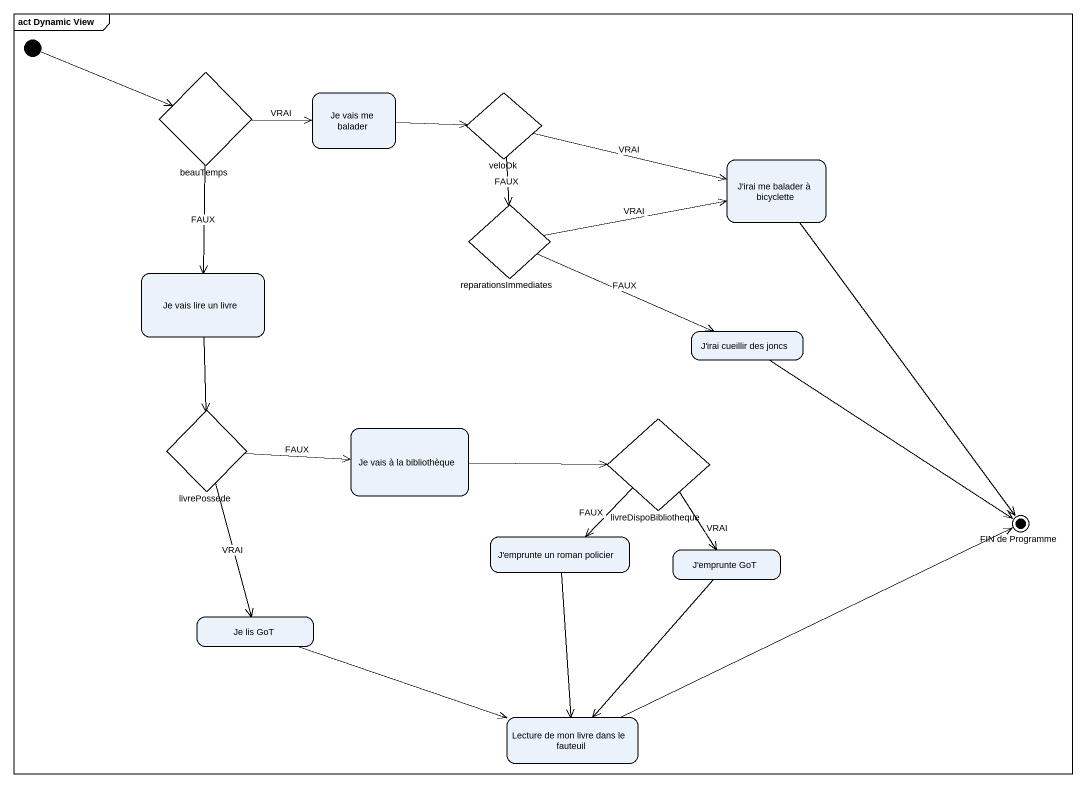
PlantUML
@startuml
mainframe act Dynamic View
hide empty description
state beauTemps <<choice>>
state "Je vais me balader" as Je_vais_me_balader
state veloOk <<choice>>
state "J'irai me balader à bicyclette" as J_irai_me_balader_à
state reparationsImmediates <<choice>>
state "Je vais lire un livre" as Je_vais_lire_un_livre
state "J'irai cueillir des joncs" as J_irai_cueillir_des_joncs
state livrePossede <<choice>>
state livreDispoBibliotheque <<choice>>
state "Je vais à la bibliothèque" as Je_vais_à_la_bibliothèque
state "J'emprunte un roman policier" as J_emprunte_un_roman_policier
state "FIN de Programme" as FIN_de_Programme <<end>>
state "J'emprunte GoT" as J_emprunte_GoT
state "Je lis GoT" as Je_lis_GoT
state "Lecture de mon livre dans le fauteuil" as Lecture_de_mon_livre_dans
[*] -right-> beauTemps
beauTemps -right-> Je_vais_me_balader : VRAI
beauTemps --> Je_vais_lire_un_livre : FAUX
Je_vais_me_balader -right-> veloOk
veloOk -right-> J_irai_me_balader_à : VRAI
veloOk --> reparationsImmediates : FAUX
J_irai_me_balader_à --> FIN_de_Programme
reparationsImmediates -right-> J_irai_me_balader_à : VRAI
reparationsImmediates -right-> J_irai_cueillir_des_joncs : FAUX
Je_vais_lire_un_livre --> livrePossede
J_irai_cueillir_des_joncs --> FIN_de_Programme
livrePossede -right-> Je_vais_à_la_bibliothèque : FAUX
livrePossede --> Je_lis_GoT : VRAI
livreDispoBibliotheque --> J_emprunte_un_roman_policier : FAUX
livreDispoBibliotheque --> J_emprunte_GoT : VRAI
Je_vais_à_la_bibliothèque -right-> livreDispoBibliotheque
J_emprunte_un_roman_policier --> Lecture_de_mon_livre_dans
J_emprunte_GoT --> Lecture_de_mon_livre_dans
Je_lis_GoT -right-> Lecture_de_mon_livre_dans
Lecture_de_mon_livre_dans -right-> FIN_de_Programme
@enduml
